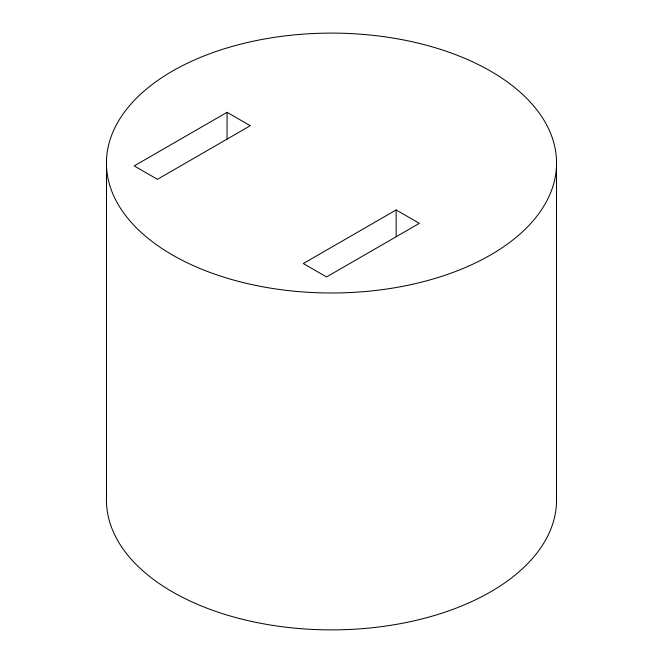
<?xml version="1.0" encoding="UTF-8"?>
<svg xmlns="http://www.w3.org/2000/svg" width="663" height="663" viewBox="0 0 663 663"><rect width="100%" height="100%" fill="white"/><g stroke="black" fill="none" stroke-linecap="round" stroke-linejoin="round"><path stroke-width="0.99" d="M227.061 112.32L134.224 165.916L157.438 179.317L250.266 125.721L227.061 112.32L227.061 139.189M396.151 209.947L303.314 263.543L326.527 276.943L419.364 223.348L396.151 209.947L396.151 236.815M556.489 166.322A225.064 129.94 0 0 1 214.091 273.91A225.064 129.94 0 0 1 223.912 48.913A225.064 129.94 0 0 1 556.489 166.322L556.489 503.225M106.511 159.775L106.511 496.678M556.564 500.25A225.064 129.94 0 0 1 326.685 629.858A225.064 129.94 0 0 1 106.619 494.697"/></g></svg>
